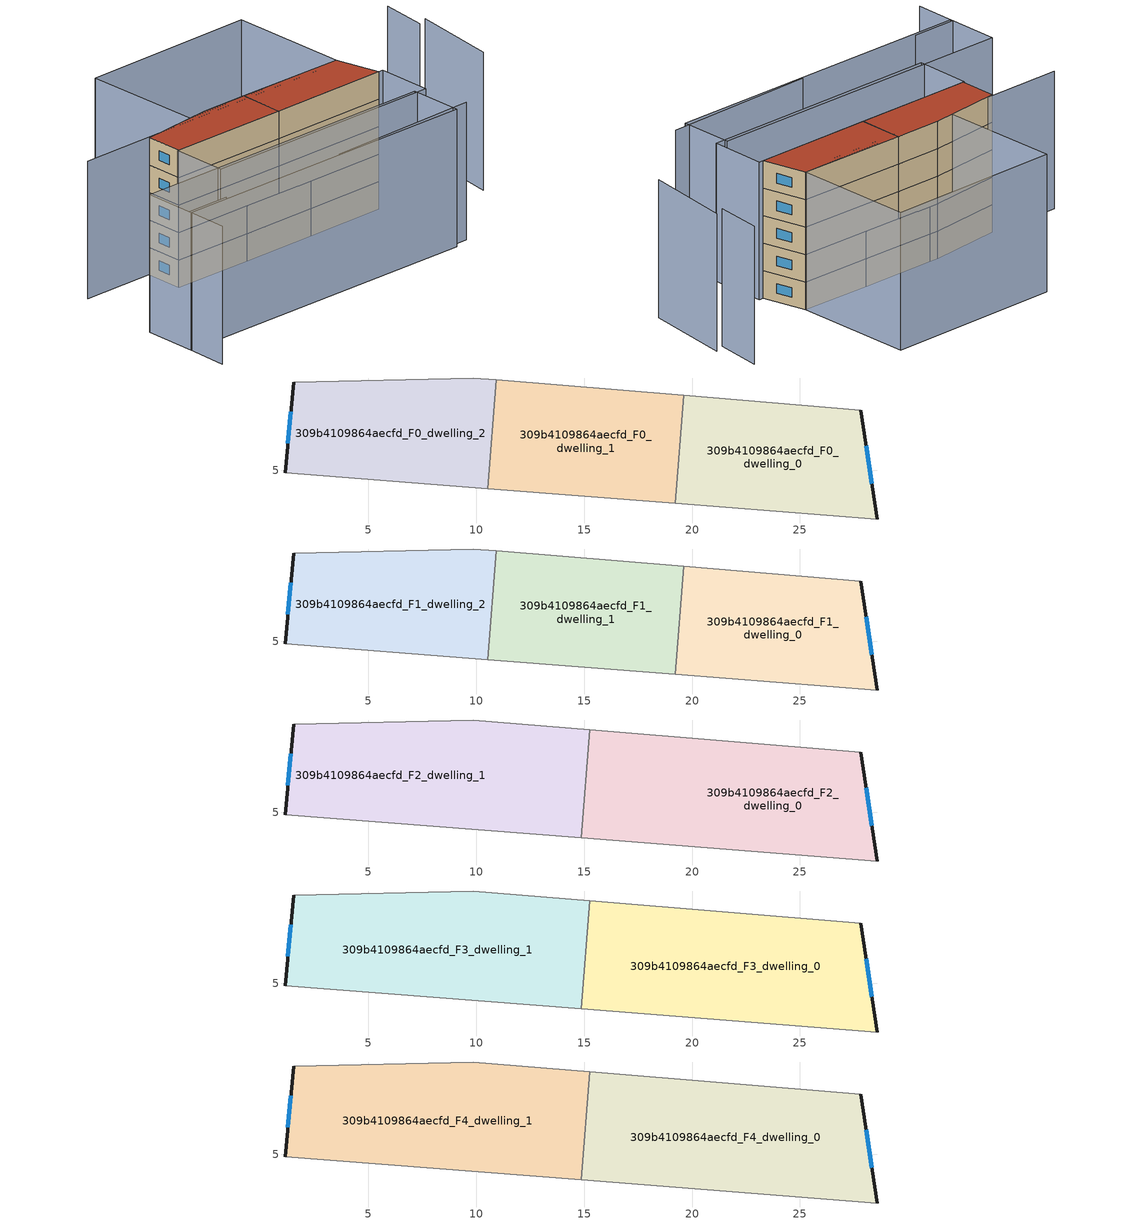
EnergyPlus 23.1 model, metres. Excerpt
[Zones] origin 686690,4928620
309b4109864aecfd_F0_dwelling_0
 floor ground (EU_floor_Construction): 27.81,7.78 28.58,2.74 19.23,3.47 19.62,8.46 z0
 wall outside (EU_wall_Construction): 28.58,2.74 27.81,7.78 z0:3
 wall adiabatic (EU_wall_Construction): 19.23,3.47 28.58,2.74 / 27.81,7.78 19.62,8.46 z0:3
 wall to 309b4109864aecfd_F0_dwelling_1 (EU_wall_Construction): 19.62,8.46 19.23,3.47 z0:3
 window (EU_Window_Construction): 28.33,4.38 28.06,6.14 z0.98:2.02
309b4109864aecfd_F0_dwelling_1
 floor ground (EU_floor_Construction): 19.62,8.46 19.23,3.47 10.54,4.15 10.93,9.18 z0
 wall adiabatic (EU_wall_Construction): 10.54,4.15 19.23,3.47 / 19.62,8.46 10.93,9.18 z0:3
 wall to 309b4109864aecfd_F0_dwelling_2 (EU_wall_Construction): 10.93,9.18 10.54,4.15 z0:3
309b4109864aecfd_F0_dwelling_2
 floor ground (EU_floor_Construction): 10.93,9.18 10.54,4.15 1.16,4.88 1.55,9.07 9.86,9.27 z0
 wall outside (EU_wall_Construction): 1.55,9.07 1.16,4.88 z0:3
 wall adiabatic (EU_wall_Construction): 10.93,9.18 9.86,9.27 1.55,9.07 / 1.16,4.88 10.54,4.15 z0:3
 window (EU_Window_Construction): 1.42,7.71 1.29,6.25 z0.98:2.02
309b4109864aecfd_F1_dwelling_0
 floor to 309b4109864aecfd_F0_dwelling_0 (EU_floor_Construction): 27.81,7.78 28.58,2.74 19.23,3.47 19.62,8.46 z3
 wall outside (EU_wall_Construction): 28.58,2.74 27.81,7.78 z3:6
 wall adiabatic (EU_wall_Construction): 19.23,3.47 28.58,2.74 / 27.81,7.78 19.62,8.46 z3:6
 wall to 309b4109864aecfd_F1_dwelling_1 (EU_wall_Construction): 19.62,8.46 19.23,3.47 z3:6
 window (EU_Window_Construction): 28.33,4.38 28.06,6.14 z3.98:5.02
309b4109864aecfd_F1_dwelling_1
 floor to 309b4109864aecfd_F0_dwelling_1 (EU_floor_Construction): 19.62,8.46 19.23,3.47 10.54,4.15 10.93,9.18 z3
 wall adiabatic (EU_wall_Construction): 10.54,4.15 19.23,3.47 / 19.62,8.46 10.93,9.18 z3:6
 wall to 309b4109864aecfd_F1_dwelling_2 (EU_wall_Construction): 10.93,9.18 10.54,4.15 z3:6
309b4109864aecfd_F1_dwelling_2
 floor to 309b4109864aecfd_F0_dwelling_2 (EU_floor_Construction): 10.93,9.18 10.54,4.15 1.16,4.88 1.55,9.07 9.86,9.27 z3
 wall outside (EU_wall_Construction): 1.55,9.07 1.16,4.88 z3:6
 wall adiabatic (EU_wall_Construction): 10.93,9.18 9.86,9.27 1.55,9.07 / 1.16,4.88 10.54,4.15 z3:6
 window (EU_Window_Construction): 1.42,7.71 1.29,6.25 z3.98:5.02
309b4109864aecfd_F2_dwelling_0
 floor to 309b4109864aecfd_F1_dwelling_0 (EU_floor_Construction): 27.81,7.78 28.58,2.74 19.23,3.47 19.62,8.46 z6
 floor to 309b4109864aecfd_F1_dwelling_1 (EU_floor_Construction): 19.62,8.46 19.23,3.47 14.87,3.81 15.26,8.83 z6
 wall outside (EU_wall_Construction): 28.58,2.74 27.81,7.78 z6:9
 wall adiabatic (EU_wall_Construction): 14.87,3.81 28.58,2.74 / 27.81,7.78 15.27,8.83 z6:9
 wall to 309b4109864aecfd_F2_dwelling_1 (EU_wall_Construction): 15.26,8.83 14.87,3.81 z6:9
 window (EU_Window_Construction): 28.33,4.38 28.06,6.14 z6.98:8.02
309b4109864aecfd_F2_dwelling_1
 floor to 309b4109864aecfd_F1_dwelling_1 (EU_floor_Construction): 15.26,8.83 14.87,3.81 10.54,4.15 10.93,9.18 z6
 floor to 309b4109864aecfd_F1_dwelling_2 (EU_floor_Construction): 10.93,9.18 10.54,4.15 1.16,4.88 1.55,9.07 9.86,9.27 z6
 wall outside (EU_wall_Construction): 1.55,9.07 1.16,4.88 z6:9
 wall adiabatic (EU_wall_Construction): 15.27,8.83 9.86,9.27 1.55,9.07 / 1.16,4.88 14.87,3.81 z6:9
 window (EU_Window_Construction): 1.42,7.71 1.29,6.25 z6.98:8.02
309b4109864aecfd_F3_dwelling_0
 floor to 309b4109864aecfd_F2_dwelling_0 (EU_floor_Construction): 27.81,7.78 28.58,2.74 14.87,3.81 15.26,8.83 z9
 wall outside (EU_wall_Construction): 28.58,2.74 27.81,7.78 z9:12
 wall adiabatic (EU_wall_Construction): 14.87,3.81 28.58,2.74 / 27.81,7.78 15.27,8.83 z9:12
 wall to 309b4109864aecfd_F3_dwelling_1 (EU_wall_Construction): 15.26,8.83 14.87,3.81 z9:12
 window (EU_Window_Construction): 28.33,4.38 28.06,6.14 z9.98:11.02
309b4109864aecfd_F3_dwelling_1
 floor to 309b4109864aecfd_F2_dwelling_1 (EU_floor_Construction): 15.26,8.83 14.87,3.81 1.16,4.88 1.55,9.07 9.86,9.27 z9
 wall outside (EU_wall_Construction): 1.55,9.07 1.16,4.88 z9:12
 wall adiabatic (EU_wall_Construction): 15.27,8.83 9.86,9.27 1.55,9.07 / 1.16,4.88 14.87,3.81 z9:12
 window (EU_Window_Construction): 1.42,7.71 1.29,6.25 z9.98:11.02
309b4109864aecfd_F4_dwelling_0
 floor to 309b4109864aecfd_F3_dwelling_0 (EU_floor_Construction): 27.81,7.78 28.58,2.74 14.87,3.81 15.26,8.83 z12
 wall outside (EU_wall_Construction): 28.58,2.74 27.81,7.78 z12:15
 wall adiabatic (EU_wall_Construction): 14.87,3.81 28.58,2.74 / 27.81,7.78 15.27,8.83 z12:15
 wall to 309b4109864aecfd_F4_dwelling_1 (EU_wall_Construction): 15.26,8.83 14.87,3.81 z12:15
 window (EU_Window_Construction): 28.33,4.38 28.06,6.14 z12.98:14.02
 roof outside (EU_roof_Construction): 28.58,2.74 27.81,7.78 15.27,8.83 14.87,3.81 z15
309b4109864aecfd_F4_dwelling_1
 floor to 309b4109864aecfd_F3_dwelling_1 (EU_floor_Construction): 15.26,8.83 14.87,3.81 1.16,4.88 1.55,9.07 9.86,9.27 z12
 wall outside (EU_wall_Construction): 1.55,9.07 1.16,4.88 z12:15
 wall adiabatic (EU_wall_Construction): 15.27,8.83 9.86,9.27 1.55,9.07 / 1.16,4.88 14.87,3.81 z12:15
 window (EU_Window_Construction): 1.42,7.71 1.29,6.25 z12.98:14.02
 roof outside (EU_roof_Construction): 14.87,3.81 15.27,8.83 9.86,9.27 1.55,9.07 1.16,4.88 z15
shading: -9.61,-10.59 -9.13,-5.73 / -9.13,-5.73 -4.13,-6.22 / 39.93,7.49 40.96,12.67 / 24.66,7.47 -6.85,9.84 / 11.1,-7.65 28.9,-8.63 / 38.96,-1.87 41.2,7.89 / -8.7,-0.1 27.47,-3.06 / 27.47,-3.06 26.98,-9.06 / 26.98,-9.06 -9.19,-6.11 / -9.19,-6.11 -8.7,-0.1 / 1.02,4.9 29.07,2.71 / 29.07,2.71 28.59,-3.5 / 28.59,-3.5 0.53,-1.31 / 0.53,-1.31 1.02,4.9 / 8.61,22.7 28.75,21.3 / 28.75,21.3 27.81,7.78 / 27.81,7.78 7.67,9.18 / 7.67,9.18 8.61,22.7 z0:15
[Building]
EU S2 Campaign: North Axis=0; Terrain=City; Solar Distribution=FullExterior
[Site:Location]
Bologna: Latitude=44.5; Longitude=11.25; Time Zone=1; Elevation=37
[SizingPeriod:WeatherFileDays]
AnnualSizingPeriod: Begin Month=1; Begin Day of Month=1; End Month=12; End Day of Month=31; Day of Week for Start Day=Monday; Use Weather File Daylight Saving Period=No; Use Weather File Rain and Snow Indicators=No
[MATERIAL]
EU_InternalMass_Material: Roughness=MediumRough; Thickness=0.1; Conductivity=1; Density=1800; Specific Heat=900; Thermal Absorptance=0.9; Solar Absorptance=0.7; Visible Absorptance=0.7
[MATERIAL:NOMASS] Roughness=MediumRough; Thermal Absorptance=0.9; Solar Absorptance=0.7; Visible Absorptance=0.7
Name | Thermal Resistance
EU_wall_NoMass | 0.905828
EU_roof_NoMass | 0.37593
EU_floor_NoMass | 0.67114
[WINDOWMATERIAL:SIMPLEGLAZINGSYSTEM]
EU_Window_SimpleGlazing: UFactor=4.52486; Solar Heat Gain Coefficient=0.85; Visible Transmittance=0.85
[CONSTRUCTION]
EU_wall_Construction: EU_wall_NoMass
EU_roof_Construction: EU_roof_NoMass
EU_floor_Construction: EU_floor_NoMass
EU_Window_Construction: EU_Window_SimpleGlazing
EU_InternalMass_Construction: EU_InternalMass_Material
[ZONE] Type=1; Multiplier=1; Ceiling Height=autocalculate; Floor Area=autocalculate; Part of Total Floor Area=Yes
Name | Volume
309b4109864aecfd_F0_dwelling_0 | 131.522
309b4109864aecfd_F1_dwelling_0 | 131.521
309b4109864aecfd_F2_dwelling_0 | 197.276
309b4109864aecfd_F3_dwelling_0; 309b4109864aecfd_F4_dwelling_0 | 197.279
309b4109864aecfd_F0_dwelling_1 | 131.523
309b4109864aecfd_F1_dwelling_1 | 131.524
309b4109864aecfd_F2_dwelling_1 | 197.271
309b4109864aecfd_F3_dwelling_1; 309b4109864aecfd_F4_dwelling_1 | 197.272
309b4109864aecfd_F0_dwelling_2 | 131.528
309b4109864aecfd_F1_dwelling_2 | 131.527
[INTERNALMASS] Construction=EU_InternalMass_Construction
Name | Zone or ZoneList | Surface Area
309b4109864aecfd_F0_dwelling_0_EU_InternalMass | 309b4109864aecfd_F0_dwelling_0 | 43.8404
309b4109864aecfd_F0_dwelling_1_EU_InternalMass | 309b4109864aecfd_F0_dwelling_1 | 43.8413
309b4109864aecfd_F0_dwelling_2_EU_InternalMass | 309b4109864aecfd_F0_dwelling_2 | 43.8426
309b4109864aecfd_F1_dwelling_0_EU_InternalMass | 309b4109864aecfd_F1_dwelling_0 | 43.8404
309b4109864aecfd_F1_dwelling_1_EU_InternalMass | 309b4109864aecfd_F1_dwelling_1 | 43.8413
309b4109864aecfd_F1_dwelling_2_EU_InternalMass | 309b4109864aecfd_F1_dwelling_2 | 43.8426
309b4109864aecfd_F2_dwelling_0_EU_InternalMass | 309b4109864aecfd_F2_dwelling_0 | 65.7602
309b4109864aecfd_F2_dwelling_1_EU_InternalMass | 309b4109864aecfd_F2_dwelling_1 | 65.7572
309b4109864aecfd_F3_dwelling_0_EU_InternalMass | 309b4109864aecfd_F3_dwelling_0 | 65.7602
309b4109864aecfd_F3_dwelling_1_EU_InternalMass | 309b4109864aecfd_F3_dwelling_1 | 65.7572
309b4109864aecfd_F4_dwelling_0_EU_InternalMass | 309b4109864aecfd_F4_dwelling_0 | 65.7602
309b4109864aecfd_F4_dwelling_1_EU_InternalMass | 309b4109864aecfd_F4_dwelling_1 | 65.7572
[OTHEREQUIPMENT] Fuel Type=Electricity; Design Level Calculation Method=Watts/Area; Power per Zone Floor Area=1; Fraction Latent=0; Fraction Radiant=0; Fraction Lost=0; Carbon Dioxide Generation Rate=0; EndUse Subcategory=EU_Step8_InternalGains
Name | Zone or ZoneList or Space or SpaceList | Schedule
EU_Step8_InternalGain_309b4109864aecfd_F0_dwelling_0_f000 | 309b4109864aecfd_F0_dwelling_0 | EU_Step8_GainSchedule_309b4109864aecfd_F0_dwelling_0_f000
EU_Step8_InternalGain_309b4109864aecfd_F0_dwelling_1_f000 | 309b4109864aecfd_F0_dwelling_1 | EU_Step8_GainSchedule_309b4109864aecfd_F0_dwelling_1_f000
EU_Step8_InternalGain_309b4109864aecfd_F0_dwelling_2_f000 | 309b4109864aecfd_F0_dwelling_2 | EU_Step8_GainSchedule_309b4109864aecfd_F0_dwelling_2_f000
EU_Step8_InternalGain_309b4109864aecfd_F1_dwelling_0_f000 | 309b4109864aecfd_F1_dwelling_0 | EU_Step8_GainSchedule_309b4109864aecfd_F1_dwelling_0_f000
EU_Step8_InternalGain_309b4109864aecfd_F1_dwelling_1_f000 | 309b4109864aecfd_F1_dwelling_1 | EU_Step8_GainSchedule_309b4109864aecfd_F1_dwelling_1_f000
EU_Step8_InternalGain_309b4109864aecfd_F1_dwelling_2_f000 | 309b4109864aecfd_F1_dwelling_2 | EU_Step8_GainSchedule_309b4109864aecfd_F1_dwelling_2_f000
EU_Step8_InternalGain_309b4109864aecfd_F2_dwelling_0_f000 | 309b4109864aecfd_F2_dwelling_0 | EU_Step8_GainSchedule_309b4109864aecfd_F2_dwelling_0_f000
EU_Step8_InternalGain_309b4109864aecfd_F2_dwelling_1_f000 | 309b4109864aecfd_F2_dwelling_1 | EU_Step8_GainSchedule_309b4109864aecfd_F2_dwelling_1_f000
EU_Step8_InternalGain_309b4109864aecfd_F3_dwelling_0_f000 | 309b4109864aecfd_F3_dwelling_0 | EU_Step8_GainSchedule_309b4109864aecfd_F3_dwelling_0_f000
EU_Step8_InternalGain_309b4109864aecfd_F3_dwelling_1_f000 | 309b4109864aecfd_F3_dwelling_1 | EU_Step8_GainSchedule_309b4109864aecfd_F3_dwelling_1_f000
EU_Step8_InternalGain_309b4109864aecfd_F4_dwelling_0_f000 | 309b4109864aecfd_F4_dwelling_0 | EU_Step8_GainSchedule_309b4109864aecfd_F4_dwelling_0_f000
EU_Step8_InternalGain_309b4109864aecfd_F4_dwelling_1_f000 | 309b4109864aecfd_F4_dwelling_1 | EU_Step8_GainSchedule_309b4109864aecfd_F4_dwelling_1_f000
[ZONEVENTILATION:DESIGNFLOWRATE] Schedule=EU_AlwaysOn; Design Flow Rate Calculation Method=AirChanges/Hour; Air Changes per Hour=0.73129; Ventilation Type=Natural; Fan Pressure Rise=0; Fan Total Efficiency=1; Constant Term Coefficient=1; Temperature Term Coefficient=0; Velocity Term Coefficient=0; Velocity Squared Term Coefficient=0; Minimum Indoor Temperature=-100; Maximum Indoor Temperature=100; Delta Temperature=-100; Minimum Outdoor Temperature=-100; Maximum Outdoor Temperature=100; Maximum Wind Speed=40
Name | Zone or ZoneList or Space or SpaceList
EU_ConstantAir_309b4109864aecfd_F0_dwelling_0 | 309b4109864aecfd_F0_dwelling_0
EU_ConstantAir_309b4109864aecfd_F0_dwelling_1 | 309b4109864aecfd_F0_dwelling_1
EU_ConstantAir_309b4109864aecfd_F0_dwelling_2 | 309b4109864aecfd_F0_dwelling_2
EU_ConstantAir_309b4109864aecfd_F1_dwelling_0 | 309b4109864aecfd_F1_dwelling_0
EU_ConstantAir_309b4109864aecfd_F1_dwelling_1 | 309b4109864aecfd_F1_dwelling_1
EU_ConstantAir_309b4109864aecfd_F1_dwelling_2 | 309b4109864aecfd_F1_dwelling_2
EU_ConstantAir_309b4109864aecfd_F2_dwelling_0 | 309b4109864aecfd_F2_dwelling_0
EU_ConstantAir_309b4109864aecfd_F2_dwelling_1 | 309b4109864aecfd_F2_dwelling_1
EU_ConstantAir_309b4109864aecfd_F3_dwelling_0 | 309b4109864aecfd_F3_dwelling_0
EU_ConstantAir_309b4109864aecfd_F3_dwelling_1 | 309b4109864aecfd_F3_dwelling_1
EU_ConstantAir_309b4109864aecfd_F4_dwelling_0 | 309b4109864aecfd_F4_dwelling_0
EU_ConstantAir_309b4109864aecfd_F4_dwelling_1 | 309b4109864aecfd_F4_dwelling_1
[HVACTEMPLATE:THERMOSTAT] Constant Heating Setpoint=20; Constant Cooling Setpoint=50
EU_HeatOnly_309b4109864aecfd_F0_dwelling_0; EU_HeatOnly_309b4109864aecfd_F0_dwelling_1; EU_HeatOnly_309b4109864aecfd_F0_dwelling_2; EU_HeatOnly_309b4109864aecfd_F1_dwelling_0; EU_HeatOnly_309b4109864aecfd_F1_dwelling_1; EU_HeatOnly_309b4109864aecfd_F1_dwelling_2; EU_HeatOnly_309b4109864aecfd_F2_dwelling_0; EU_HeatOnly_309b4109864aecfd_F2_dwelling_1; EU_HeatOnly_309b4109864aecfd_F3_dwelling_0; EU_HeatOnly_309b4109864aecfd_F3_dwelling_1; EU_HeatOnly_309b4109864aecfd_F4_dwelling_0; EU_HeatOnly_309b4109864aecfd_F4_dwelling_1
[HVACTEMPLATE:ZONE:IDEALLOADSAIRSYSTEM] System Availability Schedule=EU_AlwaysOn; Maximum Heating Supply Air Temperature=50; Minimum Cooling Supply Air Temperature=13; Maximum Heating Supply Air Humidity Ratio=0.0156; Minimum Cooling Supply Air Humidity Ratio=0.0077; Heating Limit=NoLimit; Cooling Limit=NoLimit; Heating Availability Schedule=EU_AlwaysOn; Cooling Availability Schedule=EU_CoolingOff; Dehumidification Control Type=ConstantSensibleHeatRatio; Cooling Sensible Heat Ratio=0.7; Dehumidification Setpoint=60; Humidification Control Type=None; Humidification Setpoint=30; Outdoor Air Method=None; Outdoor Air Flow Rate per Person=0.00944; Outdoor Air Flow Rate per Zone Floor Area=0; Outdoor Air Flow Rate per Zone=0; Demand Controlled Ventilation Type=None; Outdoor Air Economizer Type=NoEconomizer; Heat Recovery Type=None; Sensible Heat Recovery Effectiveness=0.7; Latent Heat Recovery Effectiveness=0.65
Name | Template Thermostat
309b4109864aecfd_F0_dwelling_0 | EU_HeatOnly_309b4109864aecfd_F0_dwelling_0
309b4109864aecfd_F0_dwelling_1 | EU_HeatOnly_309b4109864aecfd_F0_dwelling_1
309b4109864aecfd_F0_dwelling_2 | EU_HeatOnly_309b4109864aecfd_F0_dwelling_2
309b4109864aecfd_F1_dwelling_0 | EU_HeatOnly_309b4109864aecfd_F1_dwelling_0
309b4109864aecfd_F1_dwelling_1 | EU_HeatOnly_309b4109864aecfd_F1_dwelling_1
309b4109864aecfd_F1_dwelling_2 | EU_HeatOnly_309b4109864aecfd_F1_dwelling_2
309b4109864aecfd_F2_dwelling_0 | EU_HeatOnly_309b4109864aecfd_F2_dwelling_0
309b4109864aecfd_F2_dwelling_1 | EU_HeatOnly_309b4109864aecfd_F2_dwelling_1
309b4109864aecfd_F3_dwelling_0 | EU_HeatOnly_309b4109864aecfd_F3_dwelling_0
309b4109864aecfd_F3_dwelling_1 | EU_HeatOnly_309b4109864aecfd_F3_dwelling_1
309b4109864aecfd_F4_dwelling_0 | EU_HeatOnly_309b4109864aecfd_F4_dwelling_0
309b4109864aecfd_F4_dwelling_1 | EU_HeatOnly_309b4109864aecfd_F4_dwelling_1
[SIZING:ZONE] Zone Cooling Design Supply Air Temperature Input Method=SupplyAirTemperature; Zone Cooling Design Supply Air Temperature=13; Zone Heating Design Supply Air Temperature Input Method=SupplyAirTemperature; Zone Heating Design Supply Air Temperature=50; Zone Cooling Design Supply Air Humidity Ratio=0.008; Zone Heating Design Supply Air Humidity Ratio=0.008; Cooling Design Air Flow Method=DesignDay; Cooling Design Air Flow Rate=0; Cooling Minimum Air Flow per Zone Floor Area=0.000762; Cooling Minimum Air Flow=0; Cooling Minimum Air Flow Fraction=0.2; Heating Design Air Flow Method=DesignDay; Heating Design Air Flow Rate=0; Heating Maximum Air Flow per Zone Floor Area=0.002032; Heating Maximum Air Flow=0.141576; Heating Maximum Air Flow Fraction=0.3; Account for Dedicated Outdoor Air System=No; Dedicated Outdoor Air System Control Strategy=NeutralSupplyAir; Dedicated Outdoor Air Low Setpoint Temperature for Design=autosize; Dedicated Outdoor Air High Setpoint Temperature for Design=autosize; Zone Load Sizing Method=Sensible Load Only No Latent Load; Zone Latent Cooling Design Supply Air Humidity Ratio Input Method=HumidityRatioDifference; Zone Cooling Design Supply Air Humidity Ratio Difference=0.005; Zone Latent Heating Design Supply Air Humidity Ratio Input Method=HumidityRatioDifference; Zone Humidification Design Supply Air Humidity Ratio Difference=0.005
309b4109864aecfd_F0_dwelling_0; 309b4109864aecfd_F0_dwelling_1; 309b4109864aecfd_F0_dwelling_2; 309b4109864aecfd_F1_dwelling_0; 309b4109864aecfd_F1_dwelling_1; 309b4109864aecfd_F1_dwelling_2; 309b4109864aecfd_F2_dwelling_0; 309b4109864aecfd_F2_dwelling_1; 309b4109864aecfd_F3_dwelling_0; 309b4109864aecfd_F3_dwelling_1; 309b4109864aecfd_F4_dwelling_0; 309b4109864aecfd_F4_dwelling_1
[SCHEDULE:CONSTANT]
Name | Hourly Value
EU_AlwaysOn | 1
EU_CoolingOff | 0
[SCHEDULE:FILE] Column Number=1; Rows to Skip at Top=0; Number of Hours of Data=8760; Column Separator=Comma; Interpolate to Timestep=No; Minutes per Item=60; Adjust Schedule for Daylight Savings=Yes
Name | File
EU_Step8_GainSchedule_309b4109864aecfd_F0_dwelling_0_f000 | ../../schedules/309b4109864aecfd/309b4109864aecfd_F0_dwelling_0_f000_gain.csv
EU_Step8_GainSchedule_309b4109864aecfd_F0_dwelling_1_f000 | ../../schedules/309b4109864aecfd/309b4109864aecfd_F0_dwelling_1_f000_gain.csv
EU_Step8_GainSchedule_309b4109864aecfd_F0_dwelling_2_f000 | ../../schedules/309b4109864aecfd/309b4109864aecfd_F0_dwelling_2_f000_gain.csv
EU_Step8_GainSchedule_309b4109864aecfd_F1_dwelling_0_f000 | ../../schedules/309b4109864aecfd/309b4109864aecfd_F1_dwelling_0_f000_gain.csv
EU_Step8_GainSchedule_309b4109864aecfd_F1_dwelling_1_f000 | ../../schedules/309b4109864aecfd/309b4109864aecfd_F1_dwelling_1_f000_gain.csv
EU_Step8_GainSchedule_309b4109864aecfd_F1_dwelling_2_f000 | ../../schedules/309b4109864aecfd/309b4109864aecfd_F1_dwelling_2_f000_gain.csv
EU_Step8_GainSchedule_309b4109864aecfd_F2_dwelling_0_f000 | ../../schedules/309b4109864aecfd/309b4109864aecfd_F2_dwelling_0_f000_gain.csv
EU_Step8_GainSchedule_309b4109864aecfd_F2_dwelling_1_f000 | ../../schedules/309b4109864aecfd/309b4109864aecfd_F2_dwelling_1_f000_gain.csv
EU_Step8_GainSchedule_309b4109864aecfd_F3_dwelling_0_f000 | ../../schedules/309b4109864aecfd/309b4109864aecfd_F3_dwelling_0_f000_gain.csv
EU_Step8_GainSchedule_309b4109864aecfd_F3_dwelling_1_f000 | ../../schedules/309b4109864aecfd/309b4109864aecfd_F3_dwelling_1_f000_gain.csv
EU_Step8_GainSchedule_309b4109864aecfd_F4_dwelling_0_f000 | ../../schedules/309b4109864aecfd/309b4109864aecfd_F4_dwelling_0_f000_gain.csv
EU_Step8_GainSchedule_309b4109864aecfd_F4_dwelling_1_f000 | ../../schedules/309b4109864aecfd/309b4109864aecfd_F4_dwelling_1_f000_gain.csv
